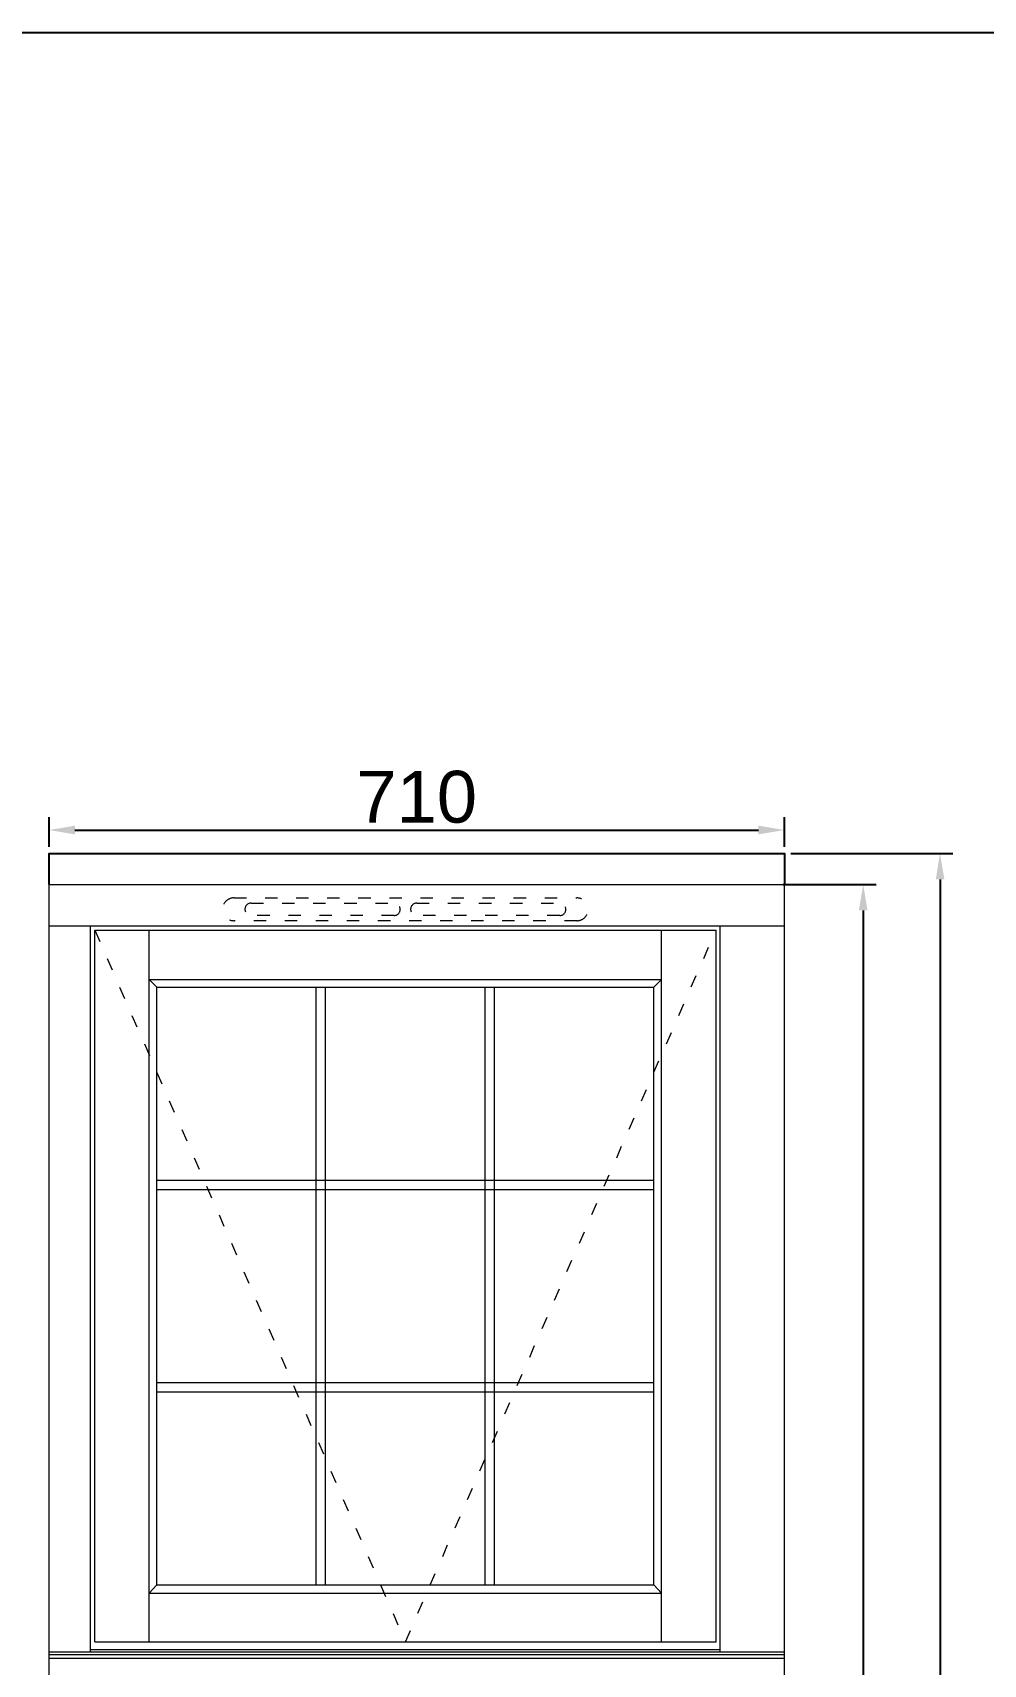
# Model space of a CAD drawing. Header units: millimetres. Extents: x 0 to 182016, y 11 to 3710.
# Drawn here: x 48752 to 49670, y 2135 to 3710 of the extents above; entities that cross this region are included whole.
import ezdxf

# ---------------------------------------------------------------- set-up
doc = ezdxf.new("R2010")
doc.units = ezdxf.units.MM
doc.linetypes.add('ACAD_ISO03W100', pattern=[30, 12, -18])
doc.styles.get("Standard").update_dxf_attribs({"font": 'arial.ttf'})
doc.dimstyles.new('Padidinti matmenys', dxfattribs={"dimscale": 10, "dimtxt": 5, "dimasz": 2.5, "dimexe": 1.25, "dimexo": 0.625, "dimtad": 1, "dimdec": 1, "dimtxsty": 'Standard', "dimcen": 2.5, "dimadec": 0, "dimazin": 0, "dimtfac": 1, "dimtdec": 1, "dimtmove": 0, "dimatfit": 3, "dimfxl": 1, "dimarcsym": 0})

# ---------------------------------------------------------------- blocks, each defined once
blk = doc.blocks.new('*D1493')
at = {"color": 0, "lineweight": -2, "transparency": 16777216}
for p, q in [((48768, 2924.2), (48768, 2953)), ((49478, 2924.2), (49478, 2953)), ((48793, 2940.5), (49453, 2940.5))]:
    blk.add_line(p, q, dxfattribs=at)
at = {"color": 0, "transparency": 16777216}
for points in [[(48793, 2944.7), (48793, 2936.3), (48768, 2940.5)], [(49453, 2944.7), (49453, 2936.3), (49478, 2940.5)]]:
    blk.add_solid(points, dxfattribs=at)
at = {"layer": 'Defpoints', "color": 0, "transparency": 16777216}
for p in [(49478, 2940.5), (48768, 2917.9), (49478, 2917.9)]:
    blk.add_point(p, dxfattribs=at)
at = {"color": 0, "lineweight": 5, "transparency": 16777216, "insert": (49123, 2972.3), "char_height": 50, "attachment_point": 5}
blk.add_mtext('710', dxfattribs=at)
blk = doc.blocks.new('*D1494')
at = {"color": 0, "lineweight": -2, "transparency": 16777216}
for p, q in [((49476.5, 2887.9), (49566.6, 2887.9)), ((49554.1, 2862.9), (49554.1, 982.9)), ((49527.6, 957.9), (49566.6, 957.9))]:
    blk.add_line(p, q, dxfattribs=at)
at = {"color": 0, "transparency": 16777216}
for points in [[(49549.9, 2862.9), (49558.3, 2862.9), (49554.1, 2887.9)], [(49549.9, 982.9), (49558.3, 982.9), (49554.1, 957.9)]]:
    blk.add_solid(points, dxfattribs=at)
at = {"layer": 'Defpoints', "color": 0, "transparency": 16777216}
for p in [(49470.3, 2887.9), (49521.3, 957.9), (49554.1, 957.9)]:
    blk.add_point(p, dxfattribs=at)
at = {"color": 0, "lineweight": 5, "transparency": 16777216, "insert": (49522.3, 1940.4), "char_height": 50, "attachment_point": 5, "rotation": 90}
blk.add_mtext('1930', dxfattribs=at)
blk = doc.blocks.new('*D2064')
at = {"color": 0, "lineweight": -2, "ltscale": 0.1, "transparency": 16777216}
for p, q in [((49484.2, 2917.9), (49640.8, 2917.9)), ((49628.3, 2892.9), (49628.3, 982.9)), ((49527.6, 957.9), (49640.8, 957.9))]:
    blk.add_line(p, q, dxfattribs=at)
at = {"color": 0, "ltscale": 0.1, "transparency": 16777216}
for points in [[(49624.2, 2892.9), (49632.5, 2892.9), (49628.3, 2917.9)], [(49624.2, 982.9), (49632.5, 982.9), (49628.3, 957.9)]]:
    blk.add_solid(points, dxfattribs=at)
at = {"layer": 'Defpoints', "color": 0, "ltscale": 0.1, "transparency": 16777216}
for p in [(49478, 2917.9), (49521.3, 957.9), (49628.3, 957.9)]:
    blk.add_point(p, dxfattribs=at)
at = {"color": 0, "ltscale": 0.1, "transparency": 16777216, "insert": (49596.5, 1937.9), "char_height": 50, "attachment_point": 5, "rotation": 90}
blk.add_mtext('1960', dxfattribs=at)
blk = doc.blocks.new('tv')
at = {"linetype": 'ACAD_ISO03W100', "lineweight": 5}
for p, q in [((29400.1, 41533.7), (29731.1, 41533.7)), ((29731.1, 41511.7), (29400.1, 41511.7))]:
    blk.add_line(p, q, dxfattribs=at)
for points in [[(29416.6, 41528.7), (29554.6, 41528.7, -1), (29554.6, 41516.7), (29416.6, 41516.7, -1)], [(29576.6, 41516.7, -1), (29576.6, 41528.7), (29714.6, 41528.7, -1), (29714.6, 41516.7)]]:
    blk.add_lwpolyline(points, format="xyb", close=True, dxfattribs=at)
for centre, start, end in [((29400.1, 41522.7), 90, 270), ((29731.1, 41522.7), 270, 90)]:
    blk.add_arc(centre, 11, start, end, dxfattribs=at)

msp = doc.modelspace()

# ---------------------------------------------------------------- linework, layer by layer
at = {"lineweight": 5}
for p, q in [((48768.0414984, 2887.9266326), (49470.2517876, 2887.9266326)), ((48768.0414984, 997.8961834), (48768.0414984, 2887.9266326)), ((49470.2517876, 2887.9266326), (49477.9919197, 2887.9266326)), ((49477.9919197, 997.8961834), (49477.9919197, 2887.9266326)), ((48768.0414984, 2847.9266322), (49477.9919197, 2847.9266322)), ((48808.0414984, 2146.9011768), (48808.0414984, 2847.9266322)), ((48812.0414984, 2156.7011768), (48812.0414984, 2843.9266322)), ((48812.0414988, 2843.9266322), (49412.0303952, 2843.9266322)), ((48864.7244044, 2156.7011768), (48864.7244044, 2843.9266322)), ((49359.3474898, 2156.7011768), (49359.3474898, 2843.9266322)), ((49412.0303952, 2156.7011768), (49412.0303952, 2843.9266322)), ((49416.0303952, 2146.9011768), (49416.0303952, 2847.9266322)), ((48864.7244044, 2796.2437265), (49359.3474898, 2796.2437265)), ((48872.0414988, 2788.9266322), (48864.7244044, 2796.2437265)), ((48872.0414988, 2788.9266322), (49352.0303955, 2788.9266322)), ((48872.0414988, 2211.7011768), (48872.0414988, 2788.9266322)), ((49026.0414988, 2211.7011768), (49026.0414988, 2788.9266322)), ((49035.0414988, 2211.7011768), (49035.0414988, 2788.9266322)), ((49189.0414988, 2211.7011768), (49189.0414988, 2788.9266322)), ((49198.0414988, 2211.7011768), (49198.0414988, 2788.9266322)), ((49352.0303955, 2788.9266322), (49359.3474898, 2796.2437265)), ((49352.0303955, 2211.7011768), (49352.0303955, 2788.9266322)), ((48872.0414988, 2602.5011768), (49352.0303955, 2602.5011768)), ((48872.0414988, 2593.5011768), (49352.0303955, 2593.5011768)), ((48872.0414988, 2407.1011768), (49352.0303955, 2407.1011768)), ((48872.0414988, 2398.1011768), (49352.0303955, 2398.1011768)), ((48872.0414988, 2211.7011768), (48864.7244044, 2203.6027506)), ((48872.0414988, 2211.7011768), (49352.0303955, 2211.7011768)), ((49352.0303955, 2211.7011768), (49359.3474898, 2203.6027506)), ((48864.7244044, 2203.6027506), (49359.3474898, 2203.6027506)), ((48768.0414984, 2146.9011768), (49477.9919197, 2146.9011768)), ((48768.0414984, 2144.2765169), (49477.9919197, 2144.2765169)), ((48808.0414987, 2149.2476005), (49416.0303952, 2149.2476005)), ((48812.0414988, 2156.7011768), (49412.0303952, 2156.7011768)), ((48768.0414984, 2140.9982295), (49477.9919197, 2140.9982295))]:
    msp.add_line(p, q, dxfattribs=at)
at = {"linetype": 'ACAD_ISO03W100', "lineweight": 5}
for p, q in [((48812.0414988, 2843.9266322), (49112.035947, 2156.7011768)), ((49112.035947, 2156.7011768), (49412.0303952, 2843.9266322))]:
    msp.add_line(p, q, dxfattribs=at)
msp.add_lwpolyline([(53575.0454685, 3710.4502728), (53575.0454685, 10.9108603), (48075.7301256, 10.9108603), (48075.7301256, 3710.4502728)], close=True)
at = {"ltscale": 0.1}
msp.add_lwpolyline([(48768.0414984, 2887.9266326), (48768.0414984, 2917.9266326), (49477.9919197, 2917.9266326), (49477.9919197, 2887.9266326)], dxfattribs=at)

# ---------------------------------------------------------------- block references
at = {"color": 1}
msp.add_blockref('tv', (19546.4531149, -38658.756211), dxfattribs=at)

# ---------------------------------------------------------------- dimensions: what is measured, and where the dimension line sits
at = {"color": 1, "lineweight": 5}
dim = msp.add_linear_dim(base=(49477.9919197, 2940.5134802), p1=(48768.0414984, 2917.9266326), p2=(49477.9919197, 2917.9266326), dimstyle='Padidinti matmenys', dxfattribs=at)
dim.commit()
dim.dimension.update_dxf_attribs({"geometry": '*D1493', "text_midpoint": (49123.0167091, 2940.5134802), "dimtype": 160})
at = {"color": 1, "ltscale": 0.1}
dim = msp.add_linear_dim(base=(49628.3273345, 957.8961834), p1=(49477.9919197, 2917.9266326), p2=(49521.3460726, 957.8961834), angle=90, dimstyle='Padidinti matmenys', dxfattribs=at)
dim.commit()
dim.dimension.update_dxf_attribs({"geometry": '*D2064', "text_midpoint": (49596.5486851, 1937.911408)})
at = {"color": 1, "lineweight": 5}
dim = msp.add_linear_dim(base=(49554.1033211, 957.8961834), p1=(49470.2517876, 2887.9266326), p2=(49521.3460726, 957.8961834), angle=90, dimstyle='Padidinti matmenys', dxfattribs=at)
dim.commit()
dim.dimension.update_dxf_attribs({"geometry": '*D1494', "text_midpoint": (49554.1033211, 1940.411408), "dimtype": 160})

doc.saveas('drawing.dxf')
